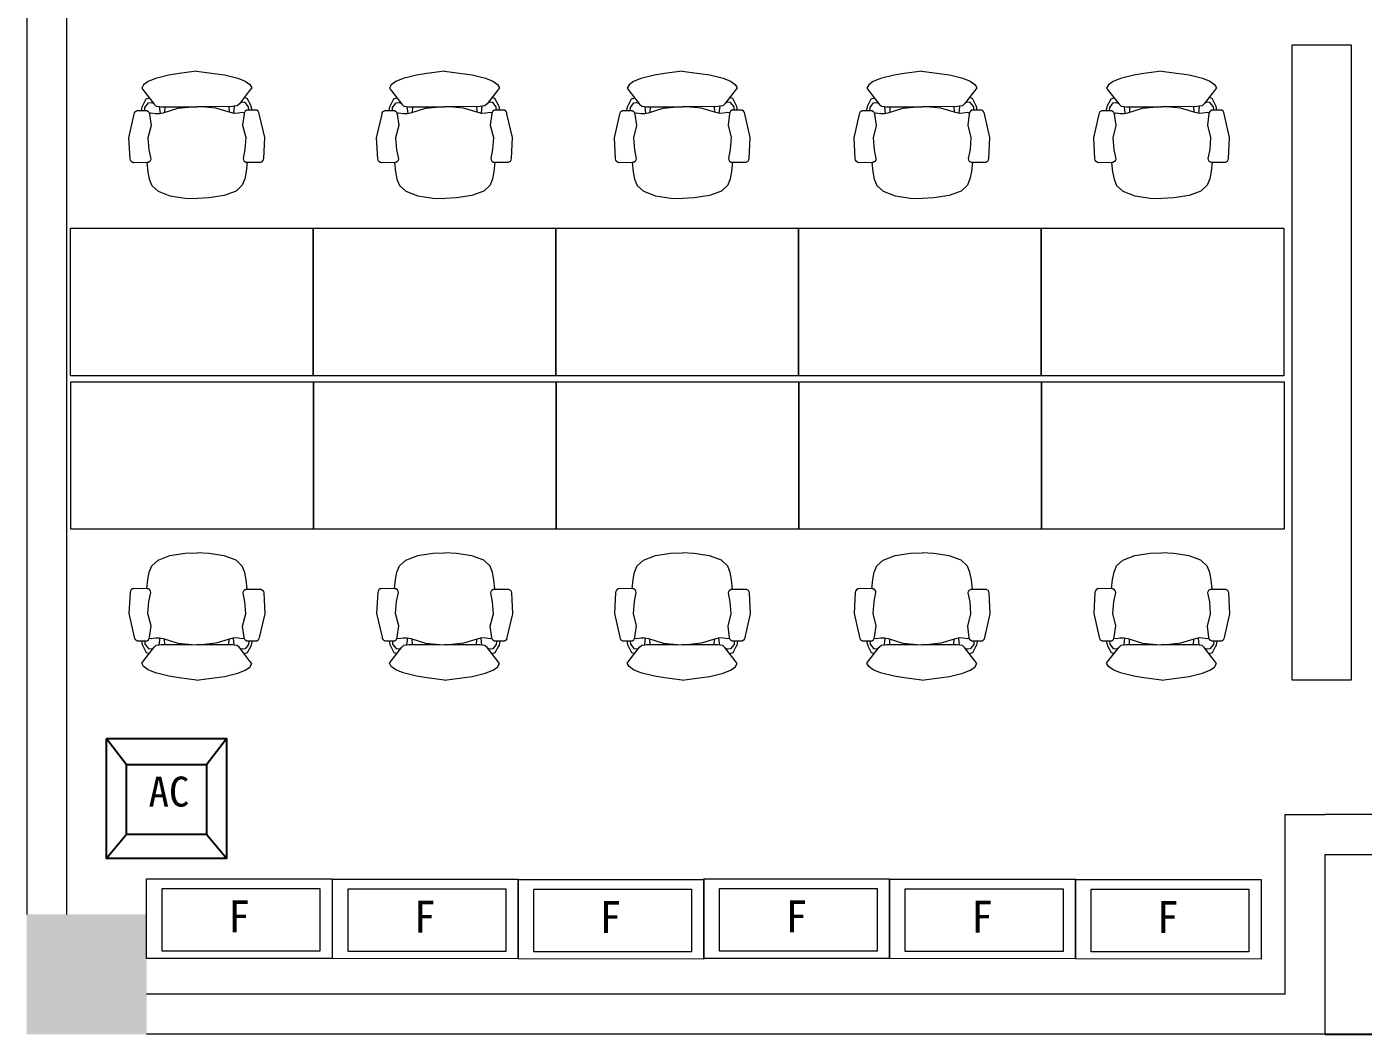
# Model space of a CAD drawing. Header units: millimetres. Extents: x -256770 to -120364, y -28508 to 286799.
# Drawn here: x -187340 to -180650, y -5424 to -380 of the extents above; entities that cross this region are included whole.
import ezdxf

# ---------------------------------------------------------------- set-up
doc = ezdxf.new("R2010")
doc.units = ezdxf.units.MM
for name, color, linetype in [('07家具', 146, 'Continuous'), ('COLUMN', 7, 'Continuous'), ('WALL', 7, 'Continuous'), ('木柜', 21, 'Continuous'), ('格网', 90, 'Continuous'), ('电器', 7, 'Continuous')]:
    doc.layers.add(name, color=color, linetype=linetype)
doc.styles.add('宋体', font='simhei.ttf')

# ---------------------------------------------------------------- blocks, each defined once
blk = doc.blocks.new('_FZH')
blk.add_solid([(-0.5, -0.5), (0.5, -0.5), (-0.5, 0.5), (0.5, 0.5)])
blk = doc.blocks.new('AC交换机')
at = {"layer": '电器', "color": 242, "ltscale": 100, "true_color": 0xcd2027}
for p, q in [((0, 600), (100, 470)), ((500, 470), (600, 600)), ((100, 120), (0, 0)), ((600, 0), (500, 120))]:
    blk.add_line(p, q, dxfattribs=at)
for points in [[(0, 600), (600, 600), (600, 0), (0, 0)], [(100, 470), (500, 470), (500, 120), (100, 120)]]:
    blk.add_lwpolyline(points, close=True, dxfattribs=at)
at = {"layer": '电器', "color": 244, "ltscale": 100, "true_color": 0x991b1e, "style": '宋体'}
blk.add_text('AC', height=150, dxfattribs=at).set_placement((210, 260))
blk = doc.blocks.new('文件柜-横向')
at = {"layer": '木柜', "color": 8, "linetype": 'ByBlock', "lineweight": 15}
for points in [[(929.9, 398.5), (929.9, -1.5), (0, 0), (0, 398.5)], [(868.1, 350), (868.1, 36.3), (78.5, 36.3), (78.5, 350)]]:
    blk.add_lwpolyline(points, close=True, dxfattribs=at)
at = {"layer": '电器', "color": 8, "ltscale": 100, "style": '宋体'}
blk.add_text('F', height=160, dxfattribs=at).set_placement((408.5, 130))

msp = doc.modelspace()

# ---------------------------------------------------------------- linework, layer by layer
at = {"layer": '07家具', "color": 143, "linetype": 'ByBlock', "lineweight": 15}
for points, elevation in [([(-186489.7, -603.6), (-186577.5, -615.1), (-186628.5, -622.4), (-186695.5, -640.2), (-186732.2, -654.7), (-186755.2, -670.8), (-186764.8, -687.5), (-186754.3, -701.1), (-186702.2, -767.9), (-186691.8, -778.3), (-186676.9, -780.2), (-186667.1, -781.4), (-186512.8, -780.9), (-186489.1, -780.8)], 298.6), ([(-186489.7, -603.6), (-186401.9, -614.5), (-186350.8, -621.5), (-186283.7, -638.8), (-186246.9, -653.1), (-186223.7, -668.9), (-186214.1, -685.7), (-186224.4, -699.3), (-186276, -766.5), (-186286.4, -776.9), (-186301.3, -778.9), (-186311.1, -780.2), (-186465.3, -780.7), (-186489.1, -780.8)], 298.6), ([(-185249.7, -603.6), (-185337.5, -615.1), (-185388.5, -622.4), (-185455.5, -640.2), (-185492.2, -654.7), (-185515.2, -670.8), (-185524.8, -687.5), (-185514.3, -701.1), (-185462.2, -767.9), (-185451.8, -778.3), (-185436.9, -780.2), (-185427.1, -781.4), (-185272.8, -780.9), (-185249.1, -780.8)], 298.6), ([(-185249.7, -603.6), (-185161.9, -614.5), (-185110.8, -621.5), (-185043.7, -638.8), (-185006.9, -653.1), (-184983.7, -668.9), (-184974.1, -685.7), (-184984.4, -699.3), (-185036, -766.5), (-185046.4, -776.9), (-185061.3, -778.9), (-185071.1, -780.2), (-185225.3, -780.7), (-185249.1, -780.8)], 298.6), ([(-184059.7, -603.6), (-184147.5, -615.1), (-184198.5, -622.4), (-184265.5, -640.2), (-184302.2, -654.7), (-184325.2, -670.8), (-184334.8, -687.5), (-184324.3, -701.1), (-184272.2, -767.9), (-184261.8, -778.3), (-184246.9, -780.2), (-184237.1, -781.4), (-184082.8, -780.9), (-184059.1, -780.8)], 298.6), ([(-184059.7, -603.6), (-183971.9, -614.5), (-183920.8, -621.5), (-183853.7, -638.8), (-183816.9, -653.1), (-183793.7, -668.9), (-183784.1, -685.7), (-183794.4, -699.3), (-183846, -766.5), (-183856.4, -776.9), (-183871.3, -778.9), (-183881.1, -780.2), (-184035.3, -780.7), (-184059.1, -780.8)], 298.6), ([(-182859.7, -603.6), (-182947.5, -615.1), (-182998.5, -622.4), (-183065.5, -640.2), (-183102.2, -654.7), (-183125.2, -670.8), (-183134.8, -687.5), (-183124.3, -701.1), (-183072.2, -767.9), (-183061.8, -778.3), (-183046.9, -780.2), (-183037.1, -781.4), (-182882.8, -780.9), (-182859.1, -780.8)], 298.6), ([(-182859.7, -603.6), (-182771.9, -614.5), (-182720.8, -621.5), (-182653.7, -638.8), (-182616.9, -653.1), (-182593.7, -668.9), (-182584.1, -685.7), (-182594.4, -699.3), (-182646, -766.5), (-182656.4, -776.9), (-182671.3, -778.9), (-182681.1, -780.2), (-182835.3, -780.7), (-182859.1, -780.8)], 298.6), ([(-181659.7, -603.6), (-181747.5, -615.1), (-181798.5, -622.4), (-181865.5, -640.2), (-181902.2, -654.7), (-181925.2, -670.8), (-181934.8, -687.5), (-181924.3, -701.1), (-181872.2, -767.9), (-181861.8, -778.3), (-181846.9, -780.2), (-181837.1, -781.4), (-181682.8, -780.9), (-181659.1, -780.8)], 298.6), ([(-181659.7, -603.6), (-181571.9, -614.5), (-181520.8, -621.5), (-181453.7, -638.8), (-181416.9, -653.1), (-181393.7, -668.9), (-181384.1, -685.7), (-181394.4, -699.3), (-181446, -766.5), (-181456.4, -776.9), (-181471.3, -778.9), (-181481.1, -780.2), (-181635.3, -780.7), (-181659.1, -780.8)], 298.6), ([(-186211.8, -798.2), (-186216.1, -779.1), (-186218.6, -772.7), (-186236.2, -739.2), (-186251.9, -735.1)], -111.1), ([(-184971.8, -798.2), (-184976.1, -779.1), (-184978.6, -772.7), (-184996.2, -739.2), (-185011.9, -735.1)], -111.1), ([(-183781.8, -798.2), (-183786.1, -779.1), (-183788.6, -772.7), (-183806.2, -739.2), (-183821.9, -735.1)], -111.1), ([(-182581.8, -798.2), (-182586.1, -779.1), (-182588.6, -772.7), (-182606.2, -739.2), (-182621.9, -735.1)], -111.1), ([(-181381.8, -798.2), (-181386.1, -779.1), (-181388.6, -772.7), (-181406.2, -739.2), (-181421.9, -735.1)], -111.1), ([(-186828.6, -936.8), (-186801.8, -818.6), (-186800.3, -811.4), (-186796.3, -805), (-186789.9, -801), (-186787.5, -800.2), (-186782.7, -800.1), (-186745.2, -800), (-186739.6, -800), (-186731.6, -804.8), (-186727.6, -811.1), (-186726, -818.3), (-186717.8, -874.9), (-186733.6, -936.5), (-186728.6, -997.1), (-186718.9, -1041.8), (-186720.4, -1048.9), (-186724.4, -1055.3), (-186733.2, -1060.2), (-186738, -1061), (-186803.4, -1061.2), (-186808.2, -1060.4), (-186810.6, -1059.6), (-186817, -1055.7), (-186821, -1049.3), (-186822.6, -1042.1), (-186828.6, -936.8)], -17.5), ([(-186766.2, -800.1), (-186762.1, -780.9), (-186759.7, -774.5), (-186742.2, -740.9), (-186726.6, -736.7)], -111.1), ([(-186749.7, -800), (-186748.5, -784.1), (-186731, -761.7), (-186717.4, -760), (-186706.3, -762.7)], -114), ([(-186727, -814.1), (-186717.3, -811.1), (-186695.7, -815), (-186676.5, -815.7), (-186657.4, -810.9), (-186584, -788.3), (-186512.8, -780.9)], -249.3), ([(-186676.9, -780.2), (-186673.1, -814.9)], -298.6), ([(-186649.4, -781.3), (-186650.3, -808.7)], -64.6), ([(-186251, -812.5), (-186260.7, -809.5), (-186282.3, -813.6), (-186301.4, -814.5), (-186320.6, -809.7), (-186394.1, -787.6), (-186465.3, -780.7)], -249.3), ([(-186328.8, -780.2), (-186327.7, -807.6)], -64.6), ([(-186301.3, -778.9), (-186304.9, -813.6)], -298.6), ([(-186228.3, -798.3), (-186229.7, -782.3), (-186247.3, -760), (-186260.9, -758.5), (-186272, -761.2)], -114), ([(-186148.6, -934.5), (-186176.1, -816.4), (-186177.7, -809.3), (-186181.7, -802.9), (-186188.1, -798.9), (-186190.5, -798.1), (-186195.3, -798.1), (-186232.8, -798.3), (-186238.4, -798.3), (-186246.4, -803.1), (-186250.4, -809.5), (-186251.9, -816.7), (-186259.7, -873.4), (-186243.5, -934.8), (-186248.1, -995.5), (-186257.6, -1040.2), (-186255.9, -1047.4), (-186251.9, -1053.7), (-186243.1, -1058.5), (-186238.3, -1059.3), (-186172.9, -1059.1), (-186168.1, -1058.2), (-186165.7, -1057.4), (-186159.3, -1053.4), (-186155.4, -1047), (-186153.8, -1039.8), (-186148.6, -934.5)], -17.5), ([(-185588.6, -936.8), (-185561.8, -818.6), (-185560.3, -811.4), (-185556.3, -805), (-185549.9, -801), (-185547.5, -800.2), (-185542.7, -800.1), (-185505.2, -800), (-185499.6, -800), (-185491.6, -804.8), (-185487.6, -811.1), (-185486, -818.3), (-185477.8, -874.9), (-185493.6, -936.5), (-185488.6, -997.1), (-185478.9, -1041.8), (-185480.4, -1048.9), (-185484.4, -1055.3), (-185493.2, -1060.2), (-185498, -1061), (-185563.4, -1061.2), (-185568.2, -1060.4), (-185570.6, -1059.6), (-185577, -1055.7), (-185581, -1049.3), (-185582.6, -1042.1), (-185588.6, -936.8)], -17.5), ([(-185526.2, -800.1), (-185522.1, -780.9), (-185519.7, -774.5), (-185502.2, -740.9), (-185486.6, -736.7)], -111.1), ([(-185509.7, -800), (-185508.5, -784.1), (-185491, -761.7), (-185477.4, -760), (-185466.3, -762.7)], -114), ([(-185487, -814.1), (-185477.3, -811.1), (-185455.7, -815), (-185436.5, -815.7), (-185417.4, -810.9), (-185344, -788.3), (-185272.8, -780.9)], -249.3), ([(-185436.9, -780.2), (-185433.1, -814.9)], -298.6), ([(-185409.4, -781.3), (-185410.3, -808.7)], -64.6), ([(-185011, -812.5), (-185020.7, -809.5), (-185042.3, -813.6), (-185061.4, -814.5), (-185080.6, -809.7), (-185154.1, -787.6), (-185225.3, -780.7)], -249.3), ([(-185088.8, -780.2), (-185087.7, -807.6)], -64.6), ([(-185061.3, -778.9), (-185064.9, -813.6)], -298.6), ([(-184988.3, -798.3), (-184989.7, -782.3), (-185007.3, -760), (-185020.9, -758.5), (-185032, -761.2)], -114), ([(-184908.6, -934.5), (-184936.1, -816.4), (-184937.7, -809.3), (-184941.7, -802.9), (-184948.1, -798.9), (-184950.5, -798.1), (-184955.3, -798.1), (-184992.8, -798.3), (-184998.4, -798.3), (-185006.4, -803.1), (-185010.4, -809.5), (-185011.9, -816.7), (-185019.7, -873.4), (-185003.5, -934.8), (-185008.1, -995.5), (-185017.6, -1040.2), (-185015.9, -1047.4), (-185011.9, -1053.7), (-185003.1, -1058.5), (-184998.3, -1059.3), (-184932.9, -1059.1), (-184928.1, -1058.2), (-184925.7, -1057.4), (-184919.3, -1053.4), (-184915.4, -1047), (-184913.8, -1039.8), (-184908.6, -934.5)], -17.5), ([(-184398.6, -936.8), (-184371.8, -818.6), (-184370.3, -811.4), (-184366.3, -805), (-184359.9, -801), (-184357.5, -800.2), (-184352.7, -800.1), (-184315.2, -800), (-184309.6, -800), (-184301.6, -804.8), (-184297.6, -811.1), (-184296, -818.3), (-184287.8, -874.9), (-184303.6, -936.5), (-184298.6, -997.1), (-184288.9, -1041.8), (-184290.4, -1048.9), (-184294.4, -1055.3), (-184303.2, -1060.2), (-184308, -1061), (-184373.4, -1061.2), (-184378.2, -1060.4), (-184380.6, -1059.6), (-184387, -1055.7), (-184391, -1049.3), (-184392.6, -1042.1), (-184398.6, -936.8)], -17.5), ([(-184336.2, -800.1), (-184332.1, -780.9), (-184329.7, -774.5), (-184312.2, -740.9), (-184296.6, -736.7)], -111.1), ([(-184319.7, -800), (-184318.5, -784.1), (-184301, -761.7), (-184287.4, -760), (-184276.3, -762.7)], -114), ([(-184297, -814.1), (-184287.3, -811.1), (-184265.7, -815), (-184246.5, -815.7), (-184227.4, -810.9), (-184154, -788.3), (-184082.8, -780.9)], -249.3), ([(-184246.9, -780.2), (-184243.1, -814.9)], -298.6), ([(-184219.4, -781.3), (-184220.3, -808.7)], -64.6), ([(-183821, -812.5), (-183830.7, -809.5), (-183852.3, -813.6), (-183871.4, -814.5), (-183890.6, -809.7), (-183964.1, -787.6), (-184035.3, -780.7)], -249.3), ([(-183898.8, -780.2), (-183897.7, -807.6)], -64.6), ([(-183871.3, -778.9), (-183874.9, -813.6)], -298.6), ([(-183798.3, -798.3), (-183799.7, -782.3), (-183817.3, -760), (-183830.9, -758.5), (-183842, -761.2)], -114), ([(-183718.6, -934.5), (-183746.1, -816.4), (-183747.7, -809.3), (-183751.7, -802.9), (-183758.1, -798.9), (-183760.5, -798.1), (-183765.3, -798.1), (-183802.8, -798.3), (-183808.4, -798.3), (-183816.4, -803.1), (-183820.4, -809.5), (-183821.9, -816.7), (-183829.7, -873.4), (-183813.5, -934.8), (-183818.1, -995.5), (-183827.6, -1040.2), (-183825.9, -1047.4), (-183821.9, -1053.7), (-183813.1, -1058.5), (-183808.3, -1059.3), (-183742.9, -1059.1), (-183738.1, -1058.2), (-183735.7, -1057.4), (-183729.3, -1053.4), (-183725.4, -1047), (-183723.8, -1039.8), (-183718.6, -934.5)], -17.5), ([(-183198.6, -936.8), (-183171.8, -818.6), (-183170.3, -811.4), (-183166.3, -805), (-183159.9, -801), (-183157.5, -800.2), (-183152.7, -800.1), (-183115.2, -800), (-183109.6, -800), (-183101.6, -804.8), (-183097.6, -811.1), (-183096, -818.3), (-183087.8, -874.9), (-183103.6, -936.5), (-183098.6, -997.1), (-183088.9, -1041.8), (-183090.4, -1048.9), (-183094.4, -1055.3), (-183103.2, -1060.2), (-183108, -1061), (-183173.4, -1061.2), (-183178.2, -1060.4), (-183180.6, -1059.6), (-183187, -1055.7), (-183191, -1049.3), (-183192.6, -1042.1), (-183198.6, -936.8)], -17.5), ([(-183136.2, -800.1), (-183132.1, -780.9), (-183129.7, -774.5), (-183112.2, -740.9), (-183096.6, -736.7)], -111.1), ([(-183119.7, -800), (-183118.5, -784.1), (-183101, -761.7), (-183087.4, -760), (-183076.3, -762.7)], -114), ([(-183097, -814.1), (-183087.3, -811.1), (-183065.7, -815), (-183046.5, -815.7), (-183027.4, -810.9), (-182954, -788.3), (-182882.8, -780.9)], -249.3), ([(-183046.9, -780.2), (-183043.1, -814.9)], -298.6), ([(-183019.4, -781.3), (-183020.3, -808.7)], -64.6), ([(-182621, -812.5), (-182630.7, -809.5), (-182652.3, -813.6), (-182671.4, -814.5), (-182690.6, -809.7), (-182764.1, -787.6), (-182835.3, -780.7)], -249.3), ([(-182698.8, -780.2), (-182697.7, -807.6)], -64.6), ([(-182671.3, -778.9), (-182674.9, -813.6)], -298.6), ([(-182598.3, -798.3), (-182599.7, -782.3), (-182617.3, -760), (-182630.9, -758.5), (-182642, -761.2)], -114), ([(-182518.6, -934.5), (-182546.1, -816.4), (-182547.7, -809.3), (-182551.7, -802.9), (-182558.1, -798.9), (-182560.5, -798.1), (-182565.3, -798.1), (-182602.8, -798.3), (-182608.4, -798.3), (-182616.4, -803.1), (-182620.4, -809.5), (-182621.9, -816.7), (-182629.7, -873.4), (-182613.5, -934.8), (-182618.1, -995.5), (-182627.6, -1040.2), (-182625.9, -1047.4), (-182621.9, -1053.7), (-182613.1, -1058.5), (-182608.3, -1059.3), (-182542.9, -1059.1), (-182538.1, -1058.2), (-182535.7, -1057.4), (-182529.3, -1053.4), (-182525.4, -1047), (-182523.8, -1039.8), (-182518.6, -934.5)], -17.5), ([(-181998.6, -936.8), (-181971.8, -818.6), (-181970.3, -811.4), (-181966.3, -805), (-181959.9, -801), (-181957.5, -800.2), (-181952.7, -800.1), (-181915.2, -800), (-181909.6, -800), (-181901.6, -804.8), (-181897.6, -811.1), (-181896, -818.3), (-181887.8, -874.9), (-181903.6, -936.5), (-181898.6, -997.1), (-181888.9, -1041.8), (-181890.4, -1048.9), (-181894.4, -1055.3), (-181903.2, -1060.2), (-181908, -1061), (-181973.4, -1061.2), (-181978.2, -1060.4), (-181980.6, -1059.6), (-181987, -1055.7), (-181991, -1049.3), (-181992.6, -1042.1), (-181998.6, -936.8)], -17.5), ([(-181936.2, -800.1), (-181932.1, -780.9), (-181929.7, -774.5), (-181912.2, -740.9), (-181896.6, -736.7)], -111.1), ([(-181919.7, -800), (-181918.5, -784.1), (-181901, -761.7), (-181887.4, -760), (-181876.3, -762.7)], -114), ([(-181897, -814.1), (-181887.3, -811.1), (-181865.7, -815), (-181846.5, -815.7), (-181827.4, -810.9), (-181754, -788.3), (-181682.8, -780.9)], -249.3), ([(-181846.9, -780.2), (-181843.1, -814.9)], -298.6), ([(-181819.4, -781.3), (-181820.3, -808.7)], -64.6), ([(-181421, -812.5), (-181430.7, -809.5), (-181452.3, -813.6), (-181471.4, -814.5), (-181490.6, -809.7), (-181564.1, -787.6), (-181635.3, -780.7)], -249.3), ([(-181498.8, -780.2), (-181497.7, -807.6)], -64.6), ([(-181471.3, -778.9), (-181474.9, -813.6)], -298.6), ([(-181398.3, -798.3), (-181399.7, -782.3), (-181417.3, -760), (-181430.9, -758.5), (-181442, -761.2)], -114), ([(-181318.6, -934.5), (-181346.1, -816.4), (-181347.7, -809.3), (-181351.7, -802.9), (-181358.1, -798.9), (-181360.5, -798.1), (-181365.3, -798.1), (-181402.8, -798.3), (-181408.4, -798.3), (-181416.4, -803.1), (-181420.4, -809.5), (-181421.9, -816.7), (-181429.7, -873.4), (-181413.5, -934.8), (-181418.1, -995.5), (-181427.6, -1040.2), (-181425.9, -1047.4), (-181421.9, -1053.7), (-181413.1, -1058.5), (-181408.3, -1059.3), (-181342.9, -1059.1), (-181338.1, -1058.2), (-181335.7, -1057.4), (-181329.3, -1053.4), (-181325.4, -1047), (-181323.8, -1039.8), (-181318.6, -934.5)], -17.5), ([(-186739.7, -1061), (-186734.6, -1107.3), (-186727.3, -1143.9), (-186714.4, -1175.8), (-186683.2, -1204.5), (-186623.3, -1226.6), (-186546.6, -1238.3), (-186487.5, -1240.5)], -187.5), ([(-186236.5, -1059.3), (-186241.4, -1105.6), (-186248.4, -1142.3), (-186261.1, -1174.3), (-186292.1, -1203.1), (-186351.9, -1225.7), (-186428.5, -1237.9), (-186487.5, -1240.5)], -187.5), ([(-185499.7, -1061), (-185494.6, -1107.3), (-185487.3, -1143.9), (-185474.4, -1175.8), (-185443.2, -1204.5), (-185383.3, -1226.6), (-185306.6, -1238.3), (-185247.5, -1240.5)], -187.5), ([(-184996.5, -1059.3), (-185001.4, -1105.6), (-185008.4, -1142.3), (-185021.1, -1174.3), (-185052.1, -1203.1), (-185111.9, -1225.7), (-185188.5, -1237.9), (-185247.5, -1240.5)], -187.5), ([(-184309.7, -1061), (-184304.6, -1107.3), (-184297.3, -1143.9), (-184284.4, -1175.8), (-184253.2, -1204.5), (-184193.3, -1226.6), (-184116.6, -1238.3), (-184057.5, -1240.5)], -187.5), ([(-183806.5, -1059.3), (-183811.4, -1105.6), (-183818.4, -1142.3), (-183831.1, -1174.3), (-183862.1, -1203.1), (-183921.9, -1225.7), (-183998.5, -1237.9), (-184057.5, -1240.5)], -187.5), ([(-183109.7, -1061), (-183104.6, -1107.3), (-183097.3, -1143.9), (-183084.4, -1175.8), (-183053.2, -1204.5), (-182993.3, -1226.6), (-182916.6, -1238.3), (-182857.5, -1240.5)], -187.5), ([(-182606.5, -1059.3), (-182611.4, -1105.6), (-182618.4, -1142.3), (-182631.1, -1174.3), (-182662.1, -1203.1), (-182721.9, -1225.7), (-182798.5, -1237.9), (-182857.5, -1240.5)], -187.5), ([(-181909.7, -1061), (-181904.6, -1107.3), (-181897.3, -1143.9), (-181884.4, -1175.8), (-181853.2, -1204.5), (-181793.3, -1226.6), (-181716.6, -1238.3), (-181657.5, -1240.5)], -187.5), ([(-181406.5, -1059.3), (-181411.4, -1105.6), (-181418.4, -1142.3), (-181431.1, -1174.3), (-181462.1, -1203.1), (-181521.9, -1225.7), (-181598.5, -1237.9), (-181657.5, -1240.5)], -187.5), ([(-186739.7, -3193.8), (-186734.6, -3147.5), (-186727.3, -3110.8), (-186714.4, -3078.9), (-186683.2, -3050.3), (-186623.3, -3028.2), (-186546.6, -3016.5), (-186487.5, -3014.3)], -187.5), ([(-186236.5, -3195.5), (-186241.4, -3149.2), (-186248.4, -3112.5), (-186261.1, -3080.5), (-186292.1, -3051.6), (-186351.9, -3029.1), (-186428.5, -3016.9), (-186487.5, -3014.3)], -187.5), ([(-185499.7, -3193.8), (-185494.6, -3147.5), (-185487.3, -3110.8), (-185474.4, -3078.9), (-185443.2, -3050.3), (-185383.3, -3028.2), (-185306.6, -3016.5), (-185247.5, -3014.3)], -187.5), ([(-184996.5, -3195.5), (-185001.4, -3149.2), (-185008.4, -3112.5), (-185021.1, -3080.5), (-185052.1, -3051.6), (-185111.9, -3029.1), (-185188.5, -3016.9), (-185247.5, -3014.3)], -187.5), ([(-184309.7, -3193.8), (-184304.6, -3147.5), (-184297.3, -3110.8), (-184284.4, -3078.9), (-184253.2, -3050.3), (-184193.3, -3028.2), (-184116.6, -3016.5), (-184057.5, -3014.3)], -187.5), ([(-183806.5, -3195.5), (-183811.4, -3149.2), (-183818.4, -3112.5), (-183831.1, -3080.5), (-183862.1, -3051.6), (-183921.9, -3029.1), (-183998.5, -3016.9), (-184057.5, -3014.3)], -187.5), ([(-183109.7, -3193.8), (-183104.6, -3147.5), (-183097.3, -3110.8), (-183084.4, -3078.9), (-183053.2, -3050.3), (-182993.3, -3028.2), (-182916.6, -3016.5), (-182857.5, -3014.3)], -187.5), ([(-182606.5, -3195.5), (-182611.4, -3149.2), (-182618.4, -3112.5), (-182631.1, -3080.5), (-182662.1, -3051.6), (-182721.9, -3029.1), (-182798.5, -3016.9), (-182857.5, -3014.3)], -187.5), ([(-181909.7, -3193.8), (-181904.6, -3147.5), (-181897.3, -3110.8), (-181884.4, -3078.9), (-181853.2, -3050.3), (-181793.3, -3028.2), (-181716.6, -3016.5), (-181657.5, -3014.3)], -187.5), ([(-181406.5, -3195.5), (-181411.4, -3149.2), (-181418.4, -3112.5), (-181431.1, -3080.5), (-181462.1, -3051.6), (-181521.9, -3029.1), (-181598.5, -3016.9), (-181657.5, -3014.3)], -187.5), ([(-186828.6, -3318), (-186801.8, -3436.2), (-186800.3, -3443.4), (-186796.3, -3449.8), (-186789.9, -3453.8), (-186787.5, -3454.6), (-186782.7, -3454.6), (-186745.2, -3454.8), (-186739.6, -3454.8), (-186731.6, -3450), (-186727.6, -3443.6), (-186726, -3436.5), (-186717.8, -3379.8), (-186733.6, -3318.3), (-186728.6, -3257.7), (-186718.9, -3213), (-186720.4, -3205.8), (-186724.4, -3199.4), (-186733.2, -3194.6), (-186738, -3193.8), (-186803.4, -3193.6), (-186808.2, -3194.3), (-186810.6, -3195.1), (-186817, -3199.1), (-186821, -3205.5), (-186822.6, -3212.7), (-186828.6, -3318)], -17.5), ([(-186148.6, -3320.3), (-186176.1, -3438.3), (-186177.7, -3445.5), (-186181.7, -3451.9), (-186188.1, -3455.9), (-186190.5, -3456.6), (-186195.3, -3456.6), (-186232.8, -3456.5), (-186238.4, -3456.5), (-186246.4, -3451.7), (-186250.4, -3445.3), (-186251.9, -3438.1), (-186259.7, -3381.4), (-186243.5, -3320), (-186248.1, -3259.3), (-186257.6, -3214.6), (-186255.9, -3207.4), (-186251.9, -3201), (-186243.1, -3196.3), (-186238.3, -3195.5), (-186172.9, -3195.7), (-186168.1, -3196.5), (-186165.7, -3197.3), (-186159.3, -3201.3), (-186155.4, -3207.7), (-186153.8, -3214.9), (-186148.6, -3320.3)], -17.5), ([(-185588.6, -3318), (-185561.8, -3436.2), (-185560.3, -3443.4), (-185556.3, -3449.8), (-185549.9, -3453.8), (-185547.5, -3454.6), (-185542.7, -3454.6), (-185505.2, -3454.8), (-185499.6, -3454.8), (-185491.6, -3450), (-185487.6, -3443.6), (-185486, -3436.5), (-185477.8, -3379.8), (-185493.6, -3318.3), (-185488.6, -3257.7), (-185478.9, -3213), (-185480.4, -3205.8), (-185484.4, -3199.4), (-185493.2, -3194.6), (-185498, -3193.8), (-185563.4, -3193.6), (-185568.2, -3194.3), (-185570.6, -3195.1), (-185577, -3199.1), (-185581, -3205.5), (-185582.6, -3212.7), (-185588.6, -3318)], -17.5), ([(-184908.6, -3320.3), (-184936.1, -3438.3), (-184937.7, -3445.5), (-184941.7, -3451.9), (-184948.1, -3455.9), (-184950.5, -3456.6), (-184955.3, -3456.6), (-184992.8, -3456.5), (-184998.4, -3456.5), (-185006.4, -3451.7), (-185010.4, -3445.3), (-185011.9, -3438.1), (-185019.7, -3381.4), (-185003.5, -3320), (-185008.1, -3259.3), (-185017.6, -3214.6), (-185015.9, -3207.4), (-185011.9, -3201), (-185003.1, -3196.3), (-184998.3, -3195.5), (-184932.9, -3195.7), (-184928.1, -3196.5), (-184925.7, -3197.3), (-184919.3, -3201.3), (-184915.4, -3207.7), (-184913.8, -3214.9), (-184908.6, -3320.3)], -17.5), ([(-184398.6, -3318), (-184371.8, -3436.2), (-184370.3, -3443.4), (-184366.3, -3449.8), (-184359.9, -3453.8), (-184357.5, -3454.6), (-184352.7, -3454.6), (-184315.2, -3454.8), (-184309.6, -3454.8), (-184301.6, -3450), (-184297.6, -3443.6), (-184296, -3436.5), (-184287.8, -3379.8), (-184303.6, -3318.3), (-184298.6, -3257.7), (-184288.9, -3213), (-184290.4, -3205.8), (-184294.4, -3199.4), (-184303.2, -3194.6), (-184308, -3193.8), (-184373.4, -3193.6), (-184378.2, -3194.3), (-184380.6, -3195.1), (-184387, -3199.1), (-184391, -3205.5), (-184392.6, -3212.7), (-184398.6, -3318)], -17.5), ([(-183718.6, -3320.3), (-183746.1, -3438.3), (-183747.7, -3445.5), (-183751.7, -3451.9), (-183758.1, -3455.9), (-183760.5, -3456.6), (-183765.3, -3456.6), (-183802.8, -3456.5), (-183808.4, -3456.5), (-183816.4, -3451.7), (-183820.4, -3445.3), (-183821.9, -3438.1), (-183829.7, -3381.4), (-183813.5, -3320), (-183818.1, -3259.3), (-183827.6, -3214.6), (-183825.9, -3207.4), (-183821.9, -3201), (-183813.1, -3196.3), (-183808.3, -3195.5), (-183742.9, -3195.7), (-183738.1, -3196.5), (-183735.7, -3197.3), (-183729.3, -3201.3), (-183725.4, -3207.7), (-183723.8, -3214.9), (-183718.6, -3320.3)], -17.5), ([(-183198.6, -3318), (-183171.8, -3436.2), (-183170.3, -3443.4), (-183166.3, -3449.8), (-183159.9, -3453.8), (-183157.5, -3454.6), (-183152.7, -3454.6), (-183115.2, -3454.8), (-183109.6, -3454.8), (-183101.6, -3450), (-183097.6, -3443.6), (-183096, -3436.5), (-183087.8, -3379.8), (-183103.6, -3318.3), (-183098.6, -3257.7), (-183088.9, -3213), (-183090.4, -3205.8), (-183094.4, -3199.4), (-183103.2, -3194.6), (-183108, -3193.8), (-183173.4, -3193.6), (-183178.2, -3194.3), (-183180.6, -3195.1), (-183187, -3199.1), (-183191, -3205.5), (-183192.6, -3212.7), (-183198.6, -3318)], -17.5), ([(-182518.6, -3320.3), (-182546.1, -3438.3), (-182547.7, -3445.5), (-182551.7, -3451.9), (-182558.1, -3455.9), (-182560.5, -3456.6), (-182565.3, -3456.6), (-182602.8, -3456.5), (-182608.4, -3456.5), (-182616.4, -3451.7), (-182620.4, -3445.3), (-182621.9, -3438.1), (-182629.7, -3381.4), (-182613.5, -3320), (-182618.1, -3259.3), (-182627.6, -3214.6), (-182625.9, -3207.4), (-182621.9, -3201), (-182613.1, -3196.3), (-182608.3, -3195.5), (-182542.9, -3195.7), (-182538.1, -3196.5), (-182535.7, -3197.3), (-182529.3, -3201.3), (-182525.4, -3207.7), (-182523.8, -3214.9), (-182518.6, -3320.3)], -17.5), ([(-181998.6, -3318), (-181971.8, -3436.2), (-181970.3, -3443.4), (-181966.3, -3449.8), (-181959.9, -3453.8), (-181957.5, -3454.6), (-181952.7, -3454.6), (-181915.2, -3454.8), (-181909.6, -3454.8), (-181901.6, -3450), (-181897.6, -3443.6), (-181896, -3436.5), (-181887.8, -3379.8), (-181903.6, -3318.3), (-181898.6, -3257.7), (-181888.9, -3213), (-181890.4, -3205.8), (-181894.4, -3199.4), (-181903.2, -3194.6), (-181908, -3193.8), (-181973.4, -3193.6), (-181978.2, -3194.3), (-181980.6, -3195.1), (-181987, -3199.1), (-181991, -3205.5), (-181992.6, -3212.7), (-181998.6, -3318)], -17.5), ([(-181318.6, -3320.3), (-181346.1, -3438.3), (-181347.7, -3445.5), (-181351.7, -3451.9), (-181358.1, -3455.9), (-181360.5, -3456.6), (-181365.3, -3456.6), (-181402.8, -3456.5), (-181408.4, -3456.5), (-181416.4, -3451.7), (-181420.4, -3445.3), (-181421.9, -3438.1), (-181429.7, -3381.4), (-181413.5, -3320), (-181418.1, -3259.3), (-181427.6, -3214.6), (-181425.9, -3207.4), (-181421.9, -3201), (-181413.1, -3196.3), (-181408.3, -3195.5), (-181342.9, -3195.7), (-181338.1, -3196.5), (-181335.7, -3197.3), (-181329.3, -3201.3), (-181325.4, -3207.7), (-181323.8, -3214.9), (-181318.6, -3320.3)], -17.5), ([(-186766.2, -3454.7), (-186762.1, -3473.8), (-186759.7, -3480.2), (-186742.2, -3513.8), (-186726.6, -3518.1)], -111.1), ([(-186489.7, -3651.2), (-186577.5, -3639.7), (-186628.5, -3632.3), (-186695.5, -3614.5), (-186732.2, -3600.1), (-186755.2, -3584), (-186764.8, -3567.2), (-186754.3, -3553.7), (-186702.2, -3486.8), (-186691.8, -3476.5), (-186676.9, -3474.6), (-186667.1, -3473.4), (-186512.8, -3473.9), (-186489.1, -3474)], 298.6), ([(-186749.7, -3454.7), (-186748.5, -3470.7), (-186731, -3493.1), (-186717.4, -3494.8), (-186706.3, -3492.1)], -114), ([(-186727, -3440.7), (-186717.3, -3443.7), (-186695.7, -3439.8), (-186676.5, -3439), (-186657.4, -3443.9), (-186584, -3466.5), (-186512.8, -3473.9)], -249.3), ([(-186676.9, -3474.6), (-186673.1, -3439.9)], -298.6), ([(-186649.4, -3473.4), (-186650.3, -3446.1)], -64.6), ([(-186489.7, -3651.2), (-186401.9, -3640.3), (-186350.8, -3633.3), (-186283.7, -3615.9), (-186246.9, -3601.7), (-186223.7, -3585.8), (-186214.1, -3569.1), (-186224.4, -3555.5), (-186276, -3488.3), (-186286.4, -3477.9), (-186301.3, -3475.9), (-186311.1, -3474.6), (-186465.3, -3474.1), (-186489.1, -3474)], 298.6), ([(-186251, -3442.3), (-186260.7, -3445.2), (-186282.3, -3441.2), (-186301.4, -3440.3), (-186320.6, -3445), (-186394.1, -3467.1), (-186465.3, -3474.1)], -249.3), ([(-186328.8, -3474.5), (-186327.7, -3447.2)], -64.6), ([(-186301.3, -3475.9), (-186304.9, -3441.2)], -298.6), ([(-186228.3, -3456.5), (-186229.7, -3472.5), (-186247.3, -3494.8), (-186260.9, -3496.3), (-186272, -3493.6)], -114), ([(-186211.8, -3456.6), (-186216.1, -3475.7), (-186218.6, -3482.1), (-186236.2, -3515.5), (-186251.9, -3519.7)], -111.1), ([(-185526.2, -3454.7), (-185522.1, -3473.8), (-185519.7, -3480.2), (-185502.2, -3513.8), (-185486.6, -3518.1)], -111.1), ([(-185249.7, -3651.2), (-185337.5, -3639.7), (-185388.5, -3632.3), (-185455.5, -3614.5), (-185492.2, -3600.1), (-185515.2, -3584), (-185524.8, -3567.2), (-185514.3, -3553.7), (-185462.2, -3486.8), (-185451.8, -3476.5), (-185436.9, -3474.6), (-185427.1, -3473.4), (-185272.8, -3473.9), (-185249.1, -3474)], 298.6), ([(-185509.7, -3454.7), (-185508.5, -3470.7), (-185491, -3493.1), (-185477.4, -3494.8), (-185466.3, -3492.1)], -114), ([(-185487, -3440.7), (-185477.3, -3443.7), (-185455.7, -3439.8), (-185436.5, -3439), (-185417.4, -3443.9), (-185344, -3466.5), (-185272.8, -3473.9)], -249.3), ([(-185436.9, -3474.6), (-185433.1, -3439.9)], -298.6), ([(-185409.4, -3473.4), (-185410.3, -3446.1)], -64.6), ([(-185249.7, -3651.2), (-185161.9, -3640.3), (-185110.8, -3633.3), (-185043.7, -3615.9), (-185006.9, -3601.7), (-184983.7, -3585.8), (-184974.1, -3569.1), (-184984.4, -3555.5), (-185036, -3488.3), (-185046.4, -3477.9), (-185061.3, -3475.9), (-185071.1, -3474.6), (-185225.3, -3474.1), (-185249.1, -3474)], 298.6), ([(-185011, -3442.3), (-185020.7, -3445.2), (-185042.3, -3441.2), (-185061.4, -3440.3), (-185080.6, -3445), (-185154.1, -3467.1), (-185225.3, -3474.1)], -249.3), ([(-185088.8, -3474.5), (-185087.7, -3447.2)], -64.6), ([(-185061.3, -3475.9), (-185064.9, -3441.2)], -298.6), ([(-184988.3, -3456.5), (-184989.7, -3472.5), (-185007.3, -3494.8), (-185020.9, -3496.3), (-185032, -3493.6)], -114), ([(-184971.8, -3456.6), (-184976.1, -3475.7), (-184978.6, -3482.1), (-184996.2, -3515.5), (-185011.9, -3519.7)], -111.1), ([(-184336.2, -3454.7), (-184332.1, -3473.8), (-184329.7, -3480.2), (-184312.2, -3513.8), (-184296.6, -3518.1)], -111.1), ([(-184059.7, -3651.2), (-184147.5, -3639.7), (-184198.5, -3632.3), (-184265.5, -3614.5), (-184302.2, -3600.1), (-184325.2, -3584), (-184334.8, -3567.2), (-184324.3, -3553.7), (-184272.2, -3486.8), (-184261.8, -3476.5), (-184246.9, -3474.6), (-184237.1, -3473.4), (-184082.8, -3473.9), (-184059.1, -3474)], 298.6), ([(-184319.7, -3454.7), (-184318.5, -3470.7), (-184301, -3493.1), (-184287.4, -3494.8), (-184276.3, -3492.1)], -114), ([(-184297, -3440.7), (-184287.3, -3443.7), (-184265.7, -3439.8), (-184246.5, -3439), (-184227.4, -3443.9), (-184154, -3466.5), (-184082.8, -3473.9)], -249.3), ([(-184246.9, -3474.6), (-184243.1, -3439.9)], -298.6), ([(-184219.4, -3473.4), (-184220.3, -3446.1)], -64.6), ([(-184059.7, -3651.2), (-183971.9, -3640.3), (-183920.8, -3633.3), (-183853.7, -3615.9), (-183816.9, -3601.7), (-183793.7, -3585.8), (-183784.1, -3569.1), (-183794.4, -3555.5), (-183846, -3488.3), (-183856.4, -3477.9), (-183871.3, -3475.9), (-183881.1, -3474.6), (-184035.3, -3474.1), (-184059.1, -3474)], 298.6), ([(-183821, -3442.3), (-183830.7, -3445.2), (-183852.3, -3441.2), (-183871.4, -3440.3), (-183890.6, -3445), (-183964.1, -3467.1), (-184035.3, -3474.1)], -249.3), ([(-183898.8, -3474.5), (-183897.7, -3447.2)], -64.6), ([(-183871.3, -3475.9), (-183874.9, -3441.2)], -298.6), ([(-183798.3, -3456.5), (-183799.7, -3472.5), (-183817.3, -3494.8), (-183830.9, -3496.3), (-183842, -3493.6)], -114), ([(-183781.8, -3456.6), (-183786.1, -3475.7), (-183788.6, -3482.1), (-183806.2, -3515.5), (-183821.9, -3519.7)], -111.1), ([(-183136.2, -3454.7), (-183132.1, -3473.8), (-183129.7, -3480.2), (-183112.2, -3513.8), (-183096.6, -3518.1)], -111.1), ([(-182859.7, -3651.2), (-182947.5, -3639.7), (-182998.5, -3632.3), (-183065.5, -3614.5), (-183102.2, -3600.1), (-183125.2, -3584), (-183134.8, -3567.2), (-183124.3, -3553.7), (-183072.2, -3486.8), (-183061.8, -3476.5), (-183046.9, -3474.6), (-183037.1, -3473.4), (-182882.8, -3473.9), (-182859.1, -3474)], 298.6), ([(-183119.7, -3454.7), (-183118.5, -3470.7), (-183101, -3493.1), (-183087.4, -3494.8), (-183076.3, -3492.1)], -114), ([(-183097, -3440.7), (-183087.3, -3443.7), (-183065.7, -3439.8), (-183046.5, -3439), (-183027.4, -3443.9), (-182954, -3466.5), (-182882.8, -3473.9)], -249.3), ([(-183046.9, -3474.6), (-183043.1, -3439.9)], -298.6), ([(-183019.4, -3473.4), (-183020.3, -3446.1)], -64.6), ([(-182859.7, -3651.2), (-182771.9, -3640.3), (-182720.8, -3633.3), (-182653.7, -3615.9), (-182616.9, -3601.7), (-182593.7, -3585.8), (-182584.1, -3569.1), (-182594.4, -3555.5), (-182646, -3488.3), (-182656.4, -3477.9), (-182671.3, -3475.9), (-182681.1, -3474.6), (-182835.3, -3474.1), (-182859.1, -3474)], 298.6), ([(-182621, -3442.3), (-182630.7, -3445.2), (-182652.3, -3441.2), (-182671.4, -3440.3), (-182690.6, -3445), (-182764.1, -3467.1), (-182835.3, -3474.1)], -249.3), ([(-182698.8, -3474.5), (-182697.7, -3447.2)], -64.6), ([(-182671.3, -3475.9), (-182674.9, -3441.2)], -298.6), ([(-182598.3, -3456.5), (-182599.7, -3472.5), (-182617.3, -3494.8), (-182630.9, -3496.3), (-182642, -3493.6)], -114), ([(-182581.8, -3456.6), (-182586.1, -3475.7), (-182588.6, -3482.1), (-182606.2, -3515.5), (-182621.9, -3519.7)], -111.1), ([(-181936.2, -3454.7), (-181932.1, -3473.8), (-181929.7, -3480.2), (-181912.2, -3513.8), (-181896.6, -3518.1)], -111.1), ([(-181659.7, -3651.2), (-181747.5, -3639.7), (-181798.5, -3632.3), (-181865.5, -3614.5), (-181902.2, -3600.1), (-181925.2, -3584), (-181934.8, -3567.2), (-181924.3, -3553.7), (-181872.2, -3486.8), (-181861.8, -3476.5), (-181846.9, -3474.6), (-181837.1, -3473.4), (-181682.8, -3473.9), (-181659.1, -3474)], 298.6), ([(-181919.7, -3454.7), (-181918.5, -3470.7), (-181901, -3493.1), (-181887.4, -3494.8), (-181876.3, -3492.1)], -114), ([(-181897, -3440.7), (-181887.3, -3443.7), (-181865.7, -3439.8), (-181846.5, -3439), (-181827.4, -3443.9), (-181754, -3466.5), (-181682.8, -3473.9)], -249.3), ([(-181846.9, -3474.6), (-181843.1, -3439.9)], -298.6), ([(-181819.4, -3473.4), (-181820.3, -3446.1)], -64.6), ([(-181659.7, -3651.2), (-181571.9, -3640.3), (-181520.8, -3633.3), (-181453.7, -3615.9), (-181416.9, -3601.7), (-181393.7, -3585.8), (-181384.1, -3569.1), (-181394.4, -3555.5), (-181446, -3488.3), (-181456.4, -3477.9), (-181471.3, -3475.9), (-181481.1, -3474.6), (-181635.3, -3474.1), (-181659.1, -3474)], 298.6), ([(-181421, -3442.3), (-181430.7, -3445.2), (-181452.3, -3441.2), (-181471.4, -3440.3), (-181490.6, -3445), (-181564.1, -3467.1), (-181635.3, -3474.1)], -249.3), ([(-181498.8, -3474.5), (-181497.7, -3447.2)], -64.6), ([(-181471.3, -3475.9), (-181474.9, -3441.2)], -298.6), ([(-181398.3, -3456.5), (-181399.7, -3472.5), (-181417.3, -3494.8), (-181430.9, -3496.3), (-181442, -3493.6)], -114), ([(-181381.8, -3456.6), (-181386.1, -3475.7), (-181388.6, -3482.1), (-181406.2, -3515.5), (-181421.9, -3519.7)], -111.1)]:
    msp.add_lwpolyline(points, dxfattribs=dict(at, elevation=elevation))
at = {"layer": '07家具', "color": 30, "linetype": 'ByBlock', "lineweight": 15, "true_color": 0xf8991e}
for points in [[(-187121.1, -1389.6), (-185906.3, -1389.6), (-185906.3, -2127.4), (-187121.1, -2127.4)], [(-185906.3, -1389.6), (-184691.5, -1389.6), (-184691.5, -2127.4), (-185906.3, -2127.4)], [(-184691.5, -1389.6), (-183476.7, -1389.6), (-183476.7, -2127.4), (-184691.5, -2127.4)], [(-183476.7, -1389.6), (-182261.9, -1389.6), (-182261.9, -2127.4), (-183476.7, -2127.4)], [(-182261.9, -1389.6), (-181047.1, -1389.6), (-181047.1, -2127.4), (-182261.9, -2127.4)], [(-187119.8, -2158.4), (-185905, -2158.4), (-185905, -2896.1), (-187119.8, -2896.1)], [(-185905, -2158.4), (-184690.2, -2158.4), (-184690.2, -2896.1), (-185905, -2896.1)], [(-184690.2, -2158.4), (-183475.4, -2158.4), (-183475.4, -2896.1), (-184690.2, -2896.1)], [(-183475.4, -2158.4), (-182260.6, -2158.4), (-182260.6, -2896.1), (-183475.4, -2896.1)], [(-182260.6, -2158.4), (-181045.8, -2158.4), (-181045.8, -2896.1), (-182260.6, -2896.1)]]:
    msp.add_lwpolyline(points, close=True, dxfattribs=at)
at = {"layer": 'WALL', "color": 6, "linetype": 'ByBlock', "lineweight": 15}
for p, q in [((-187340.4, -74.4), (-187340.4, -4824.4)), ((-187140.4, -4824.4), (-187140.4, -74.4)), ((-181040.4, -4424.4), (-181040.4, -4324.4)), ((-181040.4, -4324.4), (-180840.4, -4324.4)), ((-180590.4, -4324.4), (-180840.4, -4324.4)), ((-181040.4, -5224.4), (-181040.4, -4424.4)), ((-180840.4, -4524.4), (-180590.4, -4524.4)), ((-180840.4, -5224.4), (-180840.4, -4524.4)), ((-181040.4, -5224.4), (-186740.4, -5224.4)), ((-180940.4, -5424.4), (-186740.4, -5424.4))]:
    msp.add_line(p, q, dxfattribs=at)
at = {"layer": 'WALL', "linetype": 'ByBlock', "lineweight": 15}
for p, q in [((-180840.4, -4324.4), (-180840.4, -4324.4)), ((-180840.4, -5224.4), (-180840.4, -5224.4)), ((-180840.4, -5424.4), (-180840.4, -5224.4)), ((-180840.4, -5424.4), (-180940.4, -5424.4))]:
    msp.add_line(p, q, dxfattribs=at)
at = {"layer": '木柜', "color": 1, "linetype": 'ByBlock', "lineweight": 15}
msp.add_lwpolyline([(-181005.2, -470.5), (-180709.4, -470.5), (-180709.4, -3651.8), (-181005.2, -3651.8)], close=True, dxfattribs=at)
at = {"layer": '格网', "color": 3}
msp.add_line((-180840.4, -5424.4), (-178340.4, -5424.4), dxfattribs=at)

# ---------------------------------------------------------------- block references
at = {"layer": '07家具', "color": 244, "true_color": 0x991b1e}
for p in [(-186740.4, -5044.4), (-185810.4, -5045.9), (-184880.5, -5047.4), (-183950.6, -5044.4), (-183020.6, -5045.9), (-182090.7, -5047.4)]:
    msp.add_blockref('文件柜-横向', p, dxfattribs=at)
at = {"layer": 'COLUMN', "linetype": 'ByBlock', "lineweight": 15, "xscale": 600, "yscale": 600, "zscale": 600}
msp.add_blockref('_FZH', (-187040.4, -5124.4), dxfattribs=at)
at = {"layer": '电器', "color": 244, "true_color": 0x991b1e}
msp.add_blockref('AC交换机', (-186940.4, -4544.4), dxfattribs=at)

doc.saveas('drawing.dxf')
